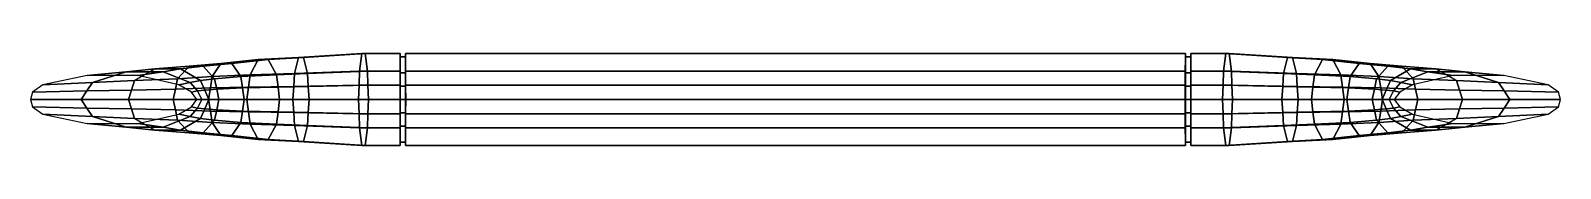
# Model space of a CAD drawing. Header units: millimetres. Extents: x -146 to 110, y 14 to 30.
import ezdxf

# ---------------------------------------------------------------- set-up
doc = ezdxf.new("R2010")
doc.units = ezdxf.units.MM
doc.header["$MEASUREMENT"] = 0
doc.layers.add('METAL', color=204, linetype='Continuous')

msp = doc.modelspace()

# ---------------------------------------------------------------- meshes
at = {"layer": 'METAL'}
mesh = msp.add_polyface(dxfattribs=at)
corners = [(-117.41, 25.1, 85.9), (-115.05, 25.38, 88.17), (-114.68, 23.65, 87.45), (-116.64, 23.51, 85.11), (-113.98, 27.97, 99.72), (-119.31, 27.52, 96.64), (-121.21, 25.38, 100.43), (-115.46, 25.8, 103.23), (-112.14, 27.97, 95.4), (-116.95, 27.52, 91.96), (-110.66, 25.8, 91.89), (-110.38, 23.86, 91.22), (-109.62, 21.93, 107.36), (-109.36, 23.99, 106.78), (-115.74, 23.86, 103.9), (-116.03, 21.93, 104.57), (-107.73, 28.61, 103.17), (-109.1, 26.06, 106.2), (-106.04, 28.61, 99.43), (-104.67, 26.06, 96.41), (-104.41, 23.99, 95.83), (-101.92, 21.93, 108.98), (-101.79, 24.1, 108.43), (-100.99, 28.96, 105.05), (-101.66, 26.28, 107.89), (-100.16, 28.96, 101.54), (-99.48, 26.28, 98.69), (-114.32, 21.93, 86.72), (-116, 21.93, 84.53), (-110.09, 21.93, 90.55), (-104.15, 21.93, 95.25), (-117.16, 21.93, 83.01), (-117.89, 23.36, 83.47), (-117.41, 18.75, 85.9), (-116.64, 20.34, 85.11), (-114.68, 20.2, 87.45), (-115.05, 18.47, 88.17), (-113.98, 15.88, 99.72), (-115.46, 18.06, 103.23), (-121.21, 18.47, 100.43), (-119.31, 16.34, 96.64), (-112.14, 15.88, 95.4), (-116.95, 16.34, 91.96), (-110.66, 18.06, 91.89), (-110.38, 19.99, 91.22), (-115.74, 19.99, 103.9), (-109.36, 19.86, 106.78), (-107.73, 15.25, 103.17), (-109.1, 17.8, 106.2), (-106.04, 15.25, 99.43), (-104.67, 17.8, 96.41), (-104.41, 19.86, 95.83), (-101.79, 19.75, 108.43), (-100.99, 14.89, 105.05), (-101.66, 17.58, 107.89), (-100.16, 14.89, 101.54), (-99.48, 17.58, 98.69), (-117.89, 20.49, 83.47)]
mesh.append_faces([[corners[k] for k in face] for face in [(0, 1, 2, 3), (4, 5, 6, 7), (8, 9, 5, 4), (10, 1, 9, 8), (1, 10, 11, 2), (12, 13, 14, 15), (16, 4, 7, 17), (18, 8, 4, 16), (19, 10, 8, 18), (10, 19, 20, 11), (21, 22, 13, 12), (23, 16, 17, 24), (25, 18, 16, 23), (26, 19, 18, 25), (17, 7, 14, 13), (24, 17, 13, 22), (27, 28, 3, 2), (29, 27, 2, 11), (30, 29, 11, 20), (28, 31, 32, 3), (33, 34, 35, 36), (37, 38, 39, 40), (41, 37, 40, 42), (43, 41, 42, 36), (36, 35, 44, 43), (12, 15, 45, 46), (47, 48, 38, 37), (49, 47, 37, 41), (50, 49, 41, 43), (43, 44, 51, 50), (21, 12, 46, 52), (53, 54, 48, 47), (55, 53, 47, 49), (56, 55, 49, 50), (48, 46, 45, 38), (54, 52, 46, 48), (27, 35, 34, 28), (29, 44, 35, 27), (30, 51, 44, 29), (28, 34, 57, 31)]])
mesh = msp.add_polyface(dxfattribs=at)
corners = [(-104.67, 26.06, 96.41), (-99.48, 26.28, 98.69), (-99.35, 24.1, 98.15), (-104.41, 23.99, 95.83), (-90.93, 21.93, 110.95), (-90.85, 24.31, 110.44), (-101.79, 24.1, 108.43), (-101.92, 21.93, 108.98), (-90.37, 29.63, 107.29), (-100.99, 28.96, 105.05), (-101.66, 26.28, 107.89), (-90.78, 26.69, 109.93), (-89.86, 29.63, 104.01), (-100.16, 28.96, 101.54), (-89.45, 26.69, 101.36), (-89.37, 24.31, 100.86), (-84, 21.93, 111.25), (-84, 24.31, 110.74), (-84, 26.69, 110.23), (-84, 29.63, 107.56), (-84, 29.63, 104.26), (-83.99, 26.69, 101.59), (-83.99, 24.31, 101.08), (-99.23, 21.93, 97.61), (-104.15, 21.93, 95.25), (-89.29, 21.93, 100.35), (-104.67, 17.8, 96.41), (-104.41, 19.86, 95.83), (-99.35, 19.75, 98.15), (-99.48, 17.58, 98.69), (-101.79, 19.75, 108.43), (-90.85, 19.55, 110.44), (-90.37, 14.23, 107.29), (-90.78, 17.17, 109.93), (-101.66, 17.58, 107.89), (-100.99, 14.89, 105.05), (-89.86, 14.23, 104.01), (-100.16, 14.89, 101.54), (-89.45, 17.17, 101.36), (-89.37, 19.55, 100.86), (-84, 19.55, 110.74), (-84, 14.23, 107.56), (-84, 17.17, 110.23), (-84, 14.23, 104.26), (-83.99, 17.17, 101.59), (-83.99, 19.55, 101.08), (-83.99, 21.93, 100.57), (-84, 19.55, 110.74), (-84, 17.17, 110.23), (-83.98, 17.45, 109.69), (-83.98, 19.67, 110.14), (-84, 17.17, 110.23), (-84, 14.23, 107.56), (-83.99, 14.79, 107.32), (-83.98, 17.45, 109.69), (-84, 14.23, 107.56), (-84, 14.23, 104.26), (-84, 14.79, 104.51), (-83.99, 14.79, 107.32), (-84, 14.23, 104.26), (-83.99, 17.17, 101.59), (-83.98, 17.45, 102.14), (-84, 14.79, 104.51), (-83.99, 26.69, 101.59), (-84, 29.63, 104.26), (-84, 29.07, 104.51), (-83.98, 26.4, 102.14), (-84, 29.63, 104.26), (-84, 29.63, 107.56), (-83.99, 29.07, 107.32), (-84, 29.07, 104.51), (-84, 29.63, 107.56), (-84, 26.69, 110.23), (-83.98, 26.4, 109.69), (-83.99, 29.07, 107.32), (-84, 26.69, 110.23), (-84, 24.31, 110.74), (-83.98, 24.18, 110.14), (-83.98, 26.4, 109.69)]
mesh.append_faces([[corners[k] for k in face] for face in [(0, 1, 2, 3), (4, 5, 6, 7), (8, 9, 10, 11), (12, 13, 9, 8), (14, 1, 13, 12), (1, 14, 15, 2), (16, 17, 5, 4), (18, 19, 8, 11), (19, 20, 12, 8), (20, 21, 14, 12), (21, 22, 15, 14), (11, 10, 6, 5), (23, 24, 3, 2), (25, 23, 2, 15), (26, 27, 28, 29), (4, 7, 30, 31), (32, 33, 34, 35), (36, 32, 35, 37), (38, 36, 37, 29), (29, 28, 39, 38), (31, 40, 16, 4), (32, 41, 42, 33), (36, 43, 41, 32), (38, 44, 43, 36), (39, 45, 44, 38), (33, 31, 30, 34), (23, 28, 27, 24), (25, 39, 28, 23), (11, 5, 17, 18), (25, 15, 22, 46), (40, 31, 33, 42), (45, 39, 25, 46), (47, 48, 49, 50), (51, 52, 53, 54), (55, 56, 57, 58), (59, 60, 61, 62), (63, 64, 65, 66), (67, 68, 69, 70), (71, 72, 73, 74), (75, 76, 77, 78)]])
mesh = msp.add_polyface(dxfattribs=at)
corners = [(47.42, 21.93, 111.3), (47.42, 24.31, 110.78), (-83.08, 24.31, 110.78), (-83.08, 21.93, 111.3), (-83.06, 26.41, 109.72), (-83.98, 26.4, 109.69), (-83.98, 24.18, 110.14), (-83.06, 24.18, 110.18), (-83.06, 24.18, 101.65), (-83.06, 21.93, 101.15), (-83.97, 21.93, 101.18), (-83.98, 24.18, 101.68), (-83.08, 17.17, 110.27), (-83.08, 14.23, 107.58), (47.42, 14.23, 107.58), (47.42, 17.17, 110.27), (-83.08, 19.55, 101.05), (47.41, 19.55, 101.05), (47.41, 17.17, 101.57), (-83.08, 17.17, 101.57), (-83.98, 19.67, 110.14), (-83.98, 17.45, 109.69), (-83.06, 17.45, 109.72), (-83.06, 19.68, 110.18), (-83.06, 19.68, 101.65), (-83.98, 19.67, 101.68), (-83.08, 14.23, 104.26), (47.41, 14.23, 104.26), (-83.08, 21.93, 100.54), (47.41, 21.93, 100.54), (-83.05, 21.93, 110.68), (-83.97, 21.93, 110.64), (-83.08, 29.07, 107.33), (-83.99, 29.07, 107.32), (-83.08, 29.07, 104.5), (-84, 29.07, 104.51), (-83.07, 26.41, 102.11), (-83.98, 26.4, 102.14), (-83.99, 14.79, 107.32), (-83.08, 14.78, 107.33), (-84, 14.79, 104.51), (-83.08, 14.79, 104.5), (-83.98, 17.45, 102.14), (-83.07, 17.45, 102.11), (-83.08, 21.93, 111.3), (-83.08, 24.31, 110.78), (-83.06, 24.18, 110.18), (-83.05, 21.93, 110.68), (-83.08, 24.31, 110.78), (-83.08, 26.69, 110.27), (-83.06, 26.41, 109.72), (-83.06, 24.18, 110.18), (-83.08, 26.69, 110.27), (-83.08, 29.63, 107.58), (-83.08, 29.07, 107.33), (-83.06, 26.41, 109.72), (-83.08, 29.63, 107.58), (-83.08, 29.63, 104.26), (-83.08, 29.07, 104.5), (-83.08, 29.07, 107.33), (-83.08, 29.63, 104.26), (-83.08, 26.69, 101.57), (-83.07, 26.41, 102.11), (-83.08, 29.07, 104.5), (-83.08, 26.69, 101.57), (-83.08, 24.31, 101.05), (-83.06, 24.18, 101.65), (-83.07, 26.41, 102.11), (-83.08, 24.31, 101.05), (-83.08, 21.93, 100.54), (-83.06, 21.93, 101.15), (-83.06, 24.18, 101.65), (-83.08, 21.93, 100.54), (-83.08, 19.55, 101.05), (-83.06, 19.68, 101.65), (-83.06, 21.93, 101.15), (-83.08, 19.55, 101.05), (-83.08, 17.17, 101.57), (-83.07, 17.45, 102.11), (-83.06, 19.68, 101.65), (-83.08, 17.17, 101.57), (-83.08, 14.23, 104.26), (-83.08, 14.79, 104.5), (-83.07, 17.45, 102.11), (-83.08, 14.23, 104.26), (-83.08, 14.23, 107.58), (-83.08, 14.78, 107.33), (-83.08, 14.79, 104.5), (-83.08, 14.23, 107.58), (-83.08, 17.17, 110.27), (-83.06, 17.45, 109.72), (-83.08, 14.78, 107.33), (-83.08, 17.17, 110.27), (-83.08, 19.55, 110.78), (-83.06, 19.68, 110.18), (-83.06, 17.45, 109.72), (-83.08, 19.55, 110.78), (-83.08, 21.93, 111.3), (-83.05, 21.93, 110.68), (-83.06, 19.68, 110.18), (-84, 24.31, 110.74), (-84, 21.93, 111.25), (-83.97, 21.93, 110.64), (-83.98, 24.18, 110.14), (-84, 21.93, 111.25), (-84, 19.55, 110.74), (-83.98, 19.67, 110.14), (-83.97, 21.93, 110.64), (-83.99, 17.17, 101.59), (-83.99, 19.55, 101.08), (-83.98, 19.67, 101.68), (-83.98, 17.45, 102.14), (-83.99, 19.55, 101.08), (-83.99, 21.93, 100.57), (-83.97, 21.93, 101.18), (-83.98, 19.67, 101.68), (-83.99, 21.93, 100.57), (-83.99, 24.31, 101.08), (-83.98, 24.18, 101.68), (-83.97, 21.93, 101.18), (-83.99, 24.31, 101.08), (-83.99, 26.69, 101.59), (-83.98, 26.4, 102.14), (-83.98, 24.18, 101.68), (-83.08, 29.63, 107.58), (-83.08, 26.69, 110.27), (47.42, 26.69, 110.27), (47.42, 29.63, 107.58)]
mesh.append_faces([[corners[k] for k in face] for face in [(0, 1, 2, 3), (4, 5, 6, 7), (8, 9, 10, 11), (12, 13, 14, 15), (16, 17, 18, 19), (20, 21, 22, 23), (24, 25, 10, 9), (26, 27, 14, 13), (28, 29, 17, 16), (30, 7, 6, 31), (4, 32, 33, 5), (32, 34, 35, 33), (34, 36, 37, 35), (36, 8, 11, 37), (23, 30, 31, 20), (38, 39, 22, 21), (40, 41, 39, 38), (42, 43, 41, 40), (25, 24, 43, 42), (44, 45, 46, 47), (48, 49, 50, 51), (52, 53, 54, 55), (56, 57, 58, 59), (60, 61, 62, 63), (64, 65, 66, 67), (68, 69, 70, 71), (72, 73, 74, 75), (76, 77, 78, 79), (80, 81, 82, 83), (84, 85, 86, 87), (88, 89, 90, 91), (92, 93, 94, 95), (96, 97, 98, 99), (100, 101, 102, 103), (104, 105, 106, 107), (108, 109, 110, 111), (112, 113, 114, 115), (116, 117, 118, 119), (120, 121, 122, 123), (124, 125, 126, 127), (125, 2, 1, 126)]])
mesh = msp.add_polyface(dxfattribs=at)
corners = [(-83.08, 24.31, 101.05), (47.41, 24.31, 101.05), (47.41, 21.93, 100.54), (-83.08, 21.93, 100.54), (47.41, 29.63, 104.26), (47.41, 26.69, 101.57), (-83.08, 26.69, 101.57), (-83.08, 29.63, 104.26), (47.39, 26.41, 109.72), (47.39, 24.18, 110.18), (48.31, 24.18, 110.14), (48.31, 26.4, 109.69), (47.4, 24.18, 101.65), (48.31, 24.18, 101.68), (48.31, 21.93, 101.18), (47.39, 21.93, 101.15), (47.42, 21.93, 111.3), (-83.08, 21.93, 111.3), (-83.08, 19.55, 110.78), (47.42, 19.55, 110.78), (48.31, 19.67, 110.14), (47.39, 19.68, 110.18), (47.39, 17.45, 109.72), (48.31, 17.45, 109.69), (47.4, 19.68, 101.65), (48.31, 19.67, 101.68), (-83.08, 29.63, 107.58), (47.42, 29.63, 107.58), (-83.08, 17.17, 110.27), (47.42, 17.17, 110.27), (47.39, 21.93, 110.68), (48.31, 21.93, 110.64), (48.33, 29.07, 107.32), (47.41, 29.07, 107.33), (48.33, 29.07, 104.51), (47.41, 29.07, 104.5), (48.31, 26.4, 102.14), (47.4, 26.41, 102.11), (48.33, 14.79, 107.32), (47.41, 14.78, 107.33), (48.33, 14.79, 104.51), (47.41, 14.79, 104.5), (48.31, 17.45, 102.14), (47.4, 17.45, 102.11), (47.42, 21.93, 111.3), (47.39, 21.93, 110.68), (47.39, 24.18, 110.18), (47.42, 24.31, 110.78), (47.42, 24.31, 110.78), (47.39, 24.18, 110.18), (47.39, 26.41, 109.72), (47.42, 26.69, 110.27), (47.42, 26.69, 110.27), (47.39, 26.41, 109.72), (47.41, 29.07, 107.33), (47.42, 29.63, 107.58), (47.42, 29.63, 107.58), (47.41, 29.07, 107.33), (47.41, 29.07, 104.5), (47.41, 29.63, 104.26), (47.41, 29.63, 104.26), (47.41, 29.07, 104.5), (47.4, 26.41, 102.11), (47.41, 26.69, 101.57), (47.41, 26.69, 101.57), (47.4, 26.41, 102.11), (47.4, 24.18, 101.65), (47.41, 24.31, 101.05), (47.41, 24.31, 101.05), (47.4, 24.18, 101.65), (47.39, 21.93, 101.15), (47.41, 21.93, 100.54), (47.41, 21.93, 100.54), (47.39, 21.93, 101.15), (47.4, 19.68, 101.65), (47.41, 19.55, 101.05), (47.41, 19.55, 101.05), (47.4, 19.68, 101.65), (47.4, 17.45, 102.11), (47.41, 17.17, 101.57), (47.41, 17.17, 101.57), (47.4, 17.45, 102.11), (47.41, 14.79, 104.5), (47.41, 14.23, 104.26), (47.41, 14.23, 104.26), (47.41, 14.79, 104.5), (47.41, 14.78, 107.33), (47.42, 14.23, 107.58), (47.42, 14.23, 107.58), (47.41, 14.78, 107.33), (47.39, 17.45, 109.72), (47.42, 17.17, 110.27), (47.42, 17.17, 110.27), (47.39, 17.45, 109.72), (47.39, 19.68, 110.18), (47.42, 19.55, 110.78), (47.42, 19.55, 110.78), (47.39, 19.68, 110.18), (47.39, 21.93, 110.68), (47.42, 21.93, 111.3), (48.34, 24.31, 110.74), (48.31, 24.18, 110.14), (48.31, 21.93, 110.64), (48.34, 21.93, 111.25), (48.33, 17.17, 101.59), (48.31, 17.45, 102.14), (48.31, 19.67, 101.68), (48.33, 19.55, 101.08), (48.33, 19.55, 101.08), (48.31, 19.67, 101.68), (48.31, 21.93, 101.18), (48.33, 21.93, 100.57), (48.33, 21.93, 100.57), (48.31, 21.93, 101.18), (48.31, 24.18, 101.68), (48.33, 24.31, 101.08), (48.33, 24.31, 101.08), (48.31, 24.18, 101.68), (48.31, 26.4, 102.14), (48.33, 26.69, 101.59), (-83.08, 14.23, 104.26), (-83.08, 17.17, 101.57), (47.41, 17.17, 101.57), (47.41, 14.23, 104.26)]
mesh.append_faces([[corners[k] for k in face] for face in [(0, 1, 2, 3), (4, 5, 6, 7), (1, 0, 6, 5), (8, 9, 10, 11), (12, 13, 14, 15), (16, 17, 18, 19), (20, 21, 22, 23), (24, 15, 14, 25), (4, 7, 26, 27), (18, 28, 29, 19), (30, 31, 10, 9), (8, 11, 32, 33), (33, 32, 34, 35), (35, 34, 36, 37), (37, 36, 13, 12), (21, 20, 31, 30), (38, 23, 22, 39), (40, 38, 39, 41), (42, 40, 41, 43), (25, 42, 43, 24), (44, 45, 46, 47), (48, 49, 50, 51), (52, 53, 54, 55), (56, 57, 58, 59), (60, 61, 62, 63), (64, 65, 66, 67), (68, 69, 70, 71), (72, 73, 74, 75), (76, 77, 78, 79), (80, 81, 82, 83), (84, 85, 86, 87), (88, 89, 90, 91), (92, 93, 94, 95), (96, 97, 98, 99), (100, 101, 102, 103), (104, 105, 106, 107), (108, 109, 110, 111), (112, 113, 114, 115), (116, 117, 118, 119), (120, 121, 122, 123)]])
mesh = msp.add_polyface(dxfattribs=at)
corners = [(69.01, 26.06, 96.41), (68.74, 23.99, 95.83), (63.69, 24.1, 98.15), (63.82, 26.28, 98.69), (55.27, 21.93, 110.95), (66.25, 21.93, 108.98), (66.12, 24.1, 108.43), (55.19, 24.31, 110.44), (54.7, 29.63, 107.29), (55.11, 26.69, 109.93), (65.99, 26.28, 107.89), (65.32, 28.96, 105.05), (54.19, 29.63, 104.01), (64.49, 28.96, 101.54), (53.78, 26.69, 101.36), (53.7, 24.31, 100.86), (48.34, 21.93, 111.25), (48.34, 24.31, 110.74), (48.34, 26.69, 110.23), (48.33, 29.63, 107.56), (48.33, 29.63, 104.26), (48.33, 26.69, 101.59), (48.33, 24.31, 101.08), (63.56, 21.93, 97.61), (68.48, 21.93, 95.25), (53.63, 21.93, 100.35), (55.19, 19.55, 110.44), (66.12, 19.75, 108.43), (54.7, 14.23, 107.29), (65.32, 14.89, 105.05), (65.99, 17.58, 107.89), (55.11, 17.17, 109.93), (54.19, 14.23, 104.01), (64.49, 14.89, 101.54), (53.78, 17.17, 101.36), (63.82, 17.58, 98.69), (53.7, 19.55, 100.86), (63.69, 19.75, 98.15), (48.34, 19.55, 110.74), (48.34, 17.17, 110.23), (48.33, 14.23, 107.56), (48.33, 14.23, 104.26), (48.33, 17.17, 101.59), (48.33, 19.55, 101.08), (68.74, 19.86, 95.83), (48.33, 21.93, 100.57), (48.34, 21.93, 111.25), (48.31, 21.93, 110.64), (48.31, 19.67, 110.14), (48.34, 19.55, 110.74), (48.34, 19.55, 110.74), (48.31, 19.67, 110.14), (48.31, 17.45, 109.69), (48.34, 17.17, 110.23), (48.34, 17.17, 110.23), (48.31, 17.45, 109.69), (48.33, 14.79, 107.32), (48.33, 14.23, 107.56), (48.33, 14.23, 107.56), (48.33, 14.79, 107.32), (48.33, 14.79, 104.51), (48.33, 14.23, 104.26), (48.33, 14.23, 104.26), (48.33, 14.79, 104.51), (48.31, 17.45, 102.14), (48.33, 17.17, 101.59), (48.33, 26.69, 101.59), (48.31, 26.4, 102.14), (48.33, 29.07, 104.51), (48.33, 29.63, 104.26), (48.33, 29.63, 104.26), (48.33, 29.07, 104.51), (48.33, 29.07, 107.32), (48.33, 29.63, 107.56), (48.33, 29.63, 107.56), (48.33, 29.07, 107.32), (48.31, 26.4, 109.69), (48.34, 26.69, 110.23), (48.34, 26.69, 110.23), (48.31, 26.4, 109.69), (48.31, 24.18, 110.14), (48.34, 24.31, 110.74)]
mesh.append_faces([[corners[k] for k in face] for face in [(0, 1, 2, 3), (4, 5, 6, 7), (8, 9, 10, 11), (12, 8, 11, 13), (14, 12, 13, 3), (3, 2, 15, 14), (16, 4, 7, 17), (18, 9, 8, 19), (19, 8, 12, 20), (20, 12, 14, 21), (21, 14, 15, 22), (9, 7, 6, 10), (23, 2, 1, 24), (25, 15, 2, 23), (4, 26, 27, 5), (28, 29, 30, 31), (32, 33, 29, 28), (34, 35, 33, 32), (35, 34, 36, 37), (26, 4, 16, 38), (28, 31, 39, 40), (32, 28, 40, 41), (34, 32, 41, 42), (36, 34, 42, 43), (31, 30, 27, 26), (23, 24, 44, 37), (25, 23, 37, 36), (9, 18, 17, 7), (25, 45, 22, 15), (38, 39, 31, 26), (43, 45, 25, 36), (46, 47, 48, 49), (50, 51, 52, 53), (54, 55, 56, 57), (58, 59, 60, 61), (62, 63, 64, 65), (66, 67, 68, 69), (70, 71, 72, 73), (74, 75, 76, 77), (78, 79, 80, 81)]])
mesh = msp.add_polyface(dxfattribs=at)
corners = [(81.74, 25.1, 85.9), (80.97, 23.51, 85.11), (79.02, 23.65, 87.45), (79.38, 25.38, 88.17), (78.31, 27.97, 99.72), (79.79, 25.8, 103.23), (85.54, 25.38, 100.43), (83.64, 27.52, 96.64), (76.48, 27.97, 95.4), (81.29, 27.52, 91.96), (75, 25.8, 91.89), (74.71, 23.86, 91.22), (73.95, 21.93, 107.36), (80.36, 21.93, 104.57), (80.08, 23.86, 103.9), (73.69, 23.99, 106.78), (72.06, 28.61, 103.17), (73.43, 26.06, 106.2), (70.37, 28.61, 99.43), (69.01, 26.06, 96.41), (68.74, 23.99, 95.83), (66.25, 21.93, 108.98), (66.12, 24.1, 108.43), (65.32, 28.96, 105.05), (65.99, 26.28, 107.89), (64.49, 28.96, 101.54), (63.82, 26.28, 98.69), (78.66, 21.93, 86.72), (80.33, 21.93, 84.53), (74.43, 21.93, 90.55), (68.48, 21.93, 95.25), (82.23, 23.36, 83.47), (81.49, 21.93, 83.01), (81.74, 18.75, 85.9), (79.38, 18.47, 88.17), (79.02, 20.2, 87.45), (80.97, 20.34, 85.11), (76.48, 15.88, 95.4), (81.29, 16.34, 91.96), (83.64, 16.34, 96.64), (78.31, 15.88, 99.72), (75, 18.06, 91.89), (74.71, 19.99, 91.22), (73.69, 19.86, 106.78), (80.08, 19.99, 103.9), (72.06, 15.25, 103.17), (79.79, 18.06, 103.23), (73.43, 17.8, 106.2), (70.37, 15.25, 99.43), (69.01, 17.8, 96.41), (68.74, 19.86, 95.83), (66.12, 19.75, 108.43), (65.32, 14.89, 105.05), (65.99, 17.58, 107.89), (64.49, 14.89, 101.54), (63.82, 17.58, 98.69), (63.69, 19.75, 98.15), (82.23, 20.49, 83.47)]
mesh.append_faces([[corners[k] for k in face] for face in [(0, 1, 2, 3), (4, 5, 6, 7), (8, 4, 7, 9), (10, 8, 9, 3), (3, 2, 11, 10), (12, 13, 14, 15), (16, 17, 5, 4), (18, 16, 4, 8), (19, 18, 8, 10), (10, 11, 20, 19), (21, 12, 15, 22), (23, 24, 17, 16), (25, 23, 16, 18), (26, 25, 18, 19), (17, 15, 14, 5), (24, 22, 15, 17), (27, 2, 1, 28), (29, 11, 2, 27), (30, 20, 11, 29), (28, 1, 31, 32), (33, 34, 35, 36), (37, 38, 39, 40), (41, 34, 38, 37), (34, 41, 42, 35), (12, 43, 44, 13), (45, 40, 46, 47), (48, 37, 40, 45), (49, 41, 37, 48), (41, 49, 50, 42), (21, 51, 43, 12), (52, 45, 47, 53), (54, 48, 45, 52), (55, 49, 48, 54), (49, 55, 56, 50), (47, 46, 44, 43), (53, 47, 43, 51), (27, 28, 36, 35), (29, 27, 35, 42), (30, 29, 42, 50), (28, 32, 57, 36)]])
mesh = msp.add_polyface(dxfattribs=at)
corners = [(-137.37, 21.93, 91.15), (-136.42, 23.36, 90.78), (-145.49, 23.16, 81.82), (-145.81, 21.93, 81.82), (-135.46, 24.79, 90.41), (-129.83, 26.57, 88.37), (-136.35, 25.93, 81.82), (-143.77, 24.36, 81.82), (-123.65, 26.57, 85.96), (-127.89, 25.93, 81.81), (-119.11, 24.79, 84.12), (-121.04, 24.4, 81.81), (-117.89, 23.36, 83.47), (-118.92, 23.16, 81.81), (-121.94, 21.93, 101.88), (-121.57, 23.65, 101.16), (-128.93, 23.51, 96.84), (-129.42, 21.93, 97.39), (-119.31, 27.52, 96.64), (-125, 27.07, 93.01), (-128.45, 25.1, 96.29), (-121.21, 25.38, 100.43), (-116.95, 27.52, 91.96), (-120.73, 27.07, 88.96), (-115.05, 25.38, 88.17), (-117.41, 25.1, 85.9), (-116.03, 21.93, 104.57), (-115.74, 23.86, 103.9), (-116.64, 23.51, 85.11), (-115.46, 25.8, 103.23), (-117.16, 21.93, 83.01), (-118, 21.93, 81.81), (-145.49, 20.69, 81.82), (-136.42, 20.49, 90.78), (-135.46, 19.06, 90.41), (-143.77, 19.49, 81.82), (-136.35, 17.92, 81.82), (-129.83, 17.29, 88.37), (-127.89, 17.92, 81.81), (-123.65, 17.29, 85.96), (-121.04, 19.45, 81.81), (-119.11, 19.06, 84.12), (-118.92, 20.69, 81.81), (-117.89, 20.49, 83.47), (-128.93, 20.34, 96.84), (-121.57, 20.2, 101.16), (-119.31, 16.34, 96.64), (-121.21, 18.47, 100.43), (-128.45, 18.75, 96.29), (-125, 16.79, 93.01), (-116.95, 16.34, 91.96), (-120.73, 16.79, 88.96), (-115.05, 18.47, 88.17), (-117.41, 18.75, 85.9), (-115.74, 19.99, 103.9), (-116.64, 20.34, 85.11), (-115.46, 18.06, 103.23)]
mesh.append_faces([[corners[k] for k in face] for face in [(0, 1, 2, 3), (4, 5, 6, 7), (5, 8, 9, 6), (8, 10, 11, 9), (10, 12, 13, 11), (14, 15, 16, 17), (18, 19, 20, 21), (22, 23, 19, 18), (24, 25, 23, 22), (26, 27, 15, 14), (17, 16, 1, 0), (20, 19, 5, 4), (19, 23, 8, 5), (23, 25, 10, 8), (25, 28, 12, 10), (1, 4, 7, 2), (15, 21, 20, 16), (29, 21, 15, 27), (16, 20, 4, 1), (12, 30, 31, 13), (0, 3, 32, 33), (34, 35, 36, 37), (37, 36, 38, 39), (39, 38, 40, 41), (41, 40, 42, 43), (14, 17, 44, 45), (46, 47, 48, 49), (50, 46, 49, 51), (52, 50, 51, 53), (26, 14, 45, 54), (17, 0, 33, 44), (48, 34, 37, 49), (49, 37, 39, 51), (51, 39, 41, 53), (53, 41, 43, 55), (33, 32, 35, 34), (45, 44, 48, 47), (56, 54, 45, 47), (44, 33, 34, 48), (43, 42, 31, 30)]])
mesh = msp.add_polyface(dxfattribs=at)
corners = [(101.71, 21.93, 91.15), (110.15, 21.93, 81.82), (109.83, 23.16, 81.82), (100.75, 23.36, 90.78), (99.8, 24.79, 90.41), (108.1, 24.36, 81.82), (100.69, 25.93, 81.82), (94.16, 26.57, 88.37), (92.22, 25.93, 81.81), (87.99, 26.57, 85.96), (85.38, 24.4, 81.81), (83.44, 24.79, 84.12), (83.26, 23.16, 81.81), (82.23, 23.36, 83.47), (86.27, 21.93, 101.88), (93.75, 21.93, 97.39), (93.27, 23.51, 96.84), (85.91, 23.65, 101.16), (83.64, 27.52, 96.64), (85.54, 25.38, 100.43), (92.78, 25.1, 96.29), (89.33, 27.07, 93.01), (81.29, 27.52, 91.96), (85.07, 27.07, 88.96), (79.38, 25.38, 88.17), (81.74, 25.1, 85.9), (80.36, 21.93, 104.57), (80.08, 23.86, 103.9), (80.97, 23.51, 85.11), (79.79, 25.8, 103.23), (82.34, 21.93, 81.81), (81.49, 21.93, 83.01), (100.75, 20.49, 90.78), (109.83, 20.69, 81.82), (99.8, 19.06, 90.41), (94.16, 17.29, 88.37), (100.69, 17.92, 81.82), (108.1, 19.49, 81.82), (87.99, 17.29, 85.96), (92.22, 17.92, 81.81), (83.44, 19.06, 84.12), (85.38, 19.45, 81.81), (82.23, 20.49, 83.47), (83.26, 20.69, 81.81), (85.91, 20.2, 101.16), (93.27, 20.34, 96.84), (83.64, 16.34, 96.64), (89.33, 16.79, 93.01), (92.78, 18.75, 96.29), (85.54, 18.47, 100.43), (81.29, 16.34, 91.96), (85.07, 16.79, 88.96), (79.38, 18.47, 88.17), (81.74, 18.75, 85.9), (80.08, 19.99, 103.9), (78.31, 15.88, 99.72), (79.79, 18.06, 103.23), (80.97, 20.34, 85.11)]
mesh.append_faces([[corners[k] for k in face] for face in [(0, 1, 2, 3), (4, 5, 6, 7), (7, 6, 8, 9), (9, 8, 10, 11), (11, 10, 12, 13), (14, 15, 16, 17), (18, 19, 20, 21), (22, 18, 21, 23), (24, 22, 23, 25), (26, 14, 17, 27), (15, 0, 3, 16), (20, 4, 7, 21), (21, 7, 9, 23), (23, 9, 11, 25), (25, 11, 13, 28), (3, 2, 5, 4), (17, 16, 20, 19), (29, 27, 17, 19), (16, 3, 4, 20), (13, 12, 30, 31), (0, 32, 33, 1), (34, 35, 36, 37), (35, 38, 39, 36), (38, 40, 41, 39), (40, 42, 43, 41), (14, 44, 45, 15), (46, 47, 48, 49), (50, 51, 47, 46), (52, 53, 51, 50), (26, 54, 44, 14), (55, 46, 49, 56), (15, 45, 32, 0), (48, 47, 35, 34), (47, 51, 38, 35), (51, 53, 40, 38), (53, 57, 42, 40), (32, 34, 37, 33), (44, 49, 48, 45), (56, 49, 44, 54), (45, 48, 34, 32), (42, 31, 30, 43)]])

doc.saveas('drawing.dxf')
